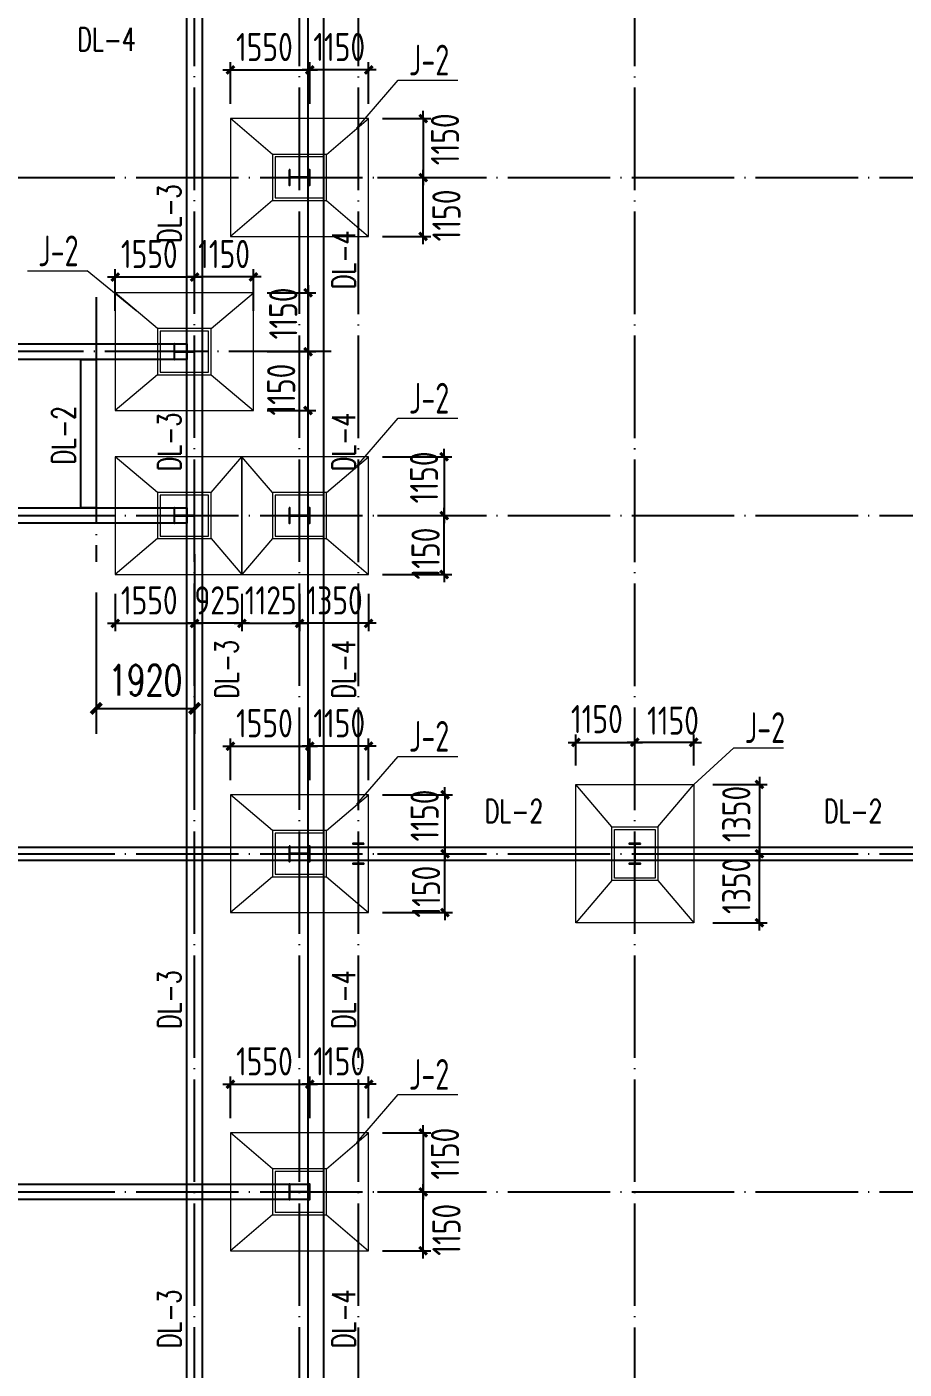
# Model space of a CAD drawing. Extents: x -89996 to 1006241, y -2176 to 440573.
# Drawn here: x 109267 to 126403, y 131234 to 157435 of the extents above; entities that cross this region are included whole.
import ezdxf

# ---------------------------------------------------------------- set-up
doc = ezdxf.new("R2010")
doc.units = 0
doc.header["$LTSCALE"] = 1000
doc.header["$MEASUREMENT"] = 0
doc.linetypes.add('DOTE', pattern=[2.42, 2, -0.2, 0.02, -0.2])
for name, color, linetype, lineweight in [('BASE_SING', 7, 'Continuous', 0), ('BASE_SING_DIM', 3, 'Continuous', 0), ('BASE_SING_NUM', 7, 'Continuous', 0)]:
    doc.layers.add(name, color=color, linetype=linetype, lineweight=lineweight)
for name, color, linetype in [('DOTE', 1, 'DOTE'), ('GZ', 50, 'Continuous'), ('WALL', 9, 'Continuous'), ('图层7', 7, 'Continuous'), ('承台', 2, 'Continuous')]:
    doc.layers.add(name, color=color, linetype=linetype)
doc.styles.add('_TCH_DIM_T3', font='SIMPLEX', dxfattribs={"width": 0.705882, "bigfont": 'GBCBIG'})
doc.styles.add('TSSD_Dimension', font='Tssdeng.shx', dxfattribs={"width": 0.8, "bigfont": 'hztxt.shx'})
doc.dimstyles.new('TCH-200-1', dxfattribs={"dimtxt": 595, "dimasz": 200, "dimexe": 500, "dimexo": 600, "dimgap": 252.5, "dimtad": 1, "dimdec": 0, "dimzin": 0, "dimdsep": 46, "dimtxsty": '_TCH_DIM_T3', "dimblk": 'ARCHTICK', "dimcen": 0.09, "dimclrd": 3, "dimclre": 3, "dimclrt": 7, "dimazin": 2, "dimtfac": 1, "dimtdec": 0, "dimtix": 1, "dimtmove": 2, "dimatfit": 3, "dimfxl": 0, "dimtolj": 1, "dimtzin": 0, "dimarcsym": 0})
doc.dimstyles.new('TSSD_150_150', dxfattribs={"dimtxt": 550, "dimasz": 150, "dimexe": 150, "dimexo": 375, "dimgap": 150, "dimtad": 1, "dimdec": 0, "dimzin": 0, "dimdsep": 46, "dimtxsty": 'TSSD_Dimension', "dimblk": 'ARCHTICK', "dimcen": 0, "dimdle": 150, "dimclrd": 256, "dimclre": 256, "dimclrt": 7, "dimadec": 0, "dimazin": 0, "dimtfac": 1, "dimtdec": 0, "dimtix": 1, "dimtmove": 2, "dimatfit": 3, "dimfxl": 0, "dimtolj": 1, "dimtzin": 0, "dimarcsym": 0})

# ---------------------------------------------------------------- blocks, each defined once
blk = doc.blocks.new('A$C3A647AB8')
at = {"layer": 'DOTE'}
for p, q in [((8640.2, -24.6), (8640.2, 41826.8)), ((10690.2, -24.6), (10690.2, 41826.8)), ((11840, -26.8), (11840, 41826.8)), ((17240, -26.8), (17240, 41826.8)), ((240, 34100), (91240, 34100)), ((11310.4, 30700), (240, 30700)), ((240, 27500), (91240, 27500)), ((240, 20900), (91240, 20900)), ((240, 14300), (91240, 14300))]:
    blk.add_line(p, q, dxfattribs=at)
at = {"layer": 'GZ'}
for points in [[(10490, 34250), (10490, 33950), (10500, 33950), (10500, 34093.2), (10505, 34097), (10875.3, 34097), (10880, 34093.2), (10880, 33950), (10890, 33950), (10890, 34250), (10880, 34250), (10880, 34107), (10875.5, 34103), (10505, 34103), (10500, 34107), (10500, 34250), (10490, 34250)], [(8240.2, 30850), (8240.2, 30550), (8250.2, 30550), (8250.2, 30693.2), (8255.2, 30697), (8625.5, 30697), (8630.2, 30693.2), (8630.2, 30550), (8640.2, 30550), (8640.2, 30850), (8630.2, 30850), (8630.2, 30707), (8625.7, 30703), (8255.2, 30703), (8250.2, 30707), (8250.2, 30850), (8240.2, 30850)], [(8240.2, 27650), (8240.2, 27350), (8250.2, 27350), (8250.2, 27493.2), (8255.2, 27497), (8625.5, 27497), (8630.2, 27493.2), (8630.2, 27350), (8640.2, 27350), (8640.2, 27650), (8630.2, 27650), (8630.2, 27507), (8625.7, 27503), (8255.2, 27503), (8250.2, 27507), (8250.2, 27650), (8240.2, 27650)], [(10490, 27650), (10490, 27350), (10500, 27350), (10500, 27493.2), (10505, 27497), (10875.3, 27497), (10880, 27493.2), (10880, 27350), (10890, 27350), (10890, 27650), (10880, 27650), (10880, 27507), (10875.5, 27503), (10505, 27503), (10500, 27507), (10500, 27650), (10490, 27650)], [(10490, 21050), (10490, 20750), (10500, 20750), (10500, 20893.2), (10505, 20897), (10875.3, 20897), (10880, 20893.2), (10880, 20750), (10890, 20750), (10890, 21050), (10880, 21050), (10880, 20907), (10875.5, 20903), (10505, 20903), (10500, 20907), (10500, 21050), (10490, 21050)], [(11950, 21100.3), (11730, 21100.3), (11730, 21090.3), (11833.1, 21090.3), (11837, 21085.3), (11837, 20714.9), (11833.1, 20710.3), (11730, 20710.3), (11730, 20700.3), (11950, 20700.3), (11950, 20710.3), (11847, 20710.3), (11843, 20714.7), (11843, 21085.3), (11847, 21090.3), (11950, 21090.3), (11950, 21100.3)], [(17350, 21100.3), (17130, 21100.3), (17130, 21090.3), (17233.1, 21090.3), (17237, 21085.3), (17237, 20714.9), (17233.1, 20710.3), (17130, 20710.3), (17130, 20700.3), (17350, 20700.3), (17350, 20710.3), (17247, 20710.3), (17243, 20714.7), (17243, 21085.3), (17247, 21090.3), (17350, 21090.3), (17350, 21100.3)], [(10490, 14450), (10490, 14150), (10500, 14150), (10500, 14293.2), (10505, 14297), (10875.3, 14297), (10880, 14293.2), (10880, 14150), (10890, 14150), (10890, 14450), (10880, 14450), (10880, 14307), (10875.5, 14303), (10505, 14303), (10500, 14307), (10500, 14450), (10490, 14450)]]:
    blk.add_lwpolyline(points, close=True, dxfattribs=at)
blk = doc.blocks.new('_ArchTick')
at = {"color": 0, "linetype": 'ByBlock', "const_width": 0.4}
blk.add_lwpolyline([(-0.5, -0.5), (0.5, 0.5)], dxfattribs=at)
blk = doc.blocks.new('*D1109')
at = {"layer": 'Defpoints', "color": 0, "transparency": 16777216}
for p in [(112543, 147745), (110623, 146991), (112543, 144132)]:
    blk.add_point(p, dxfattribs=at)
at = {"layer": 'WALL', "color": 3, "lineweight": -2, "transparency": 16777216}
for p, q in [((112543, 147145), (112543, 143632)), ((110623, 146391), (110623, 143632)), ((110623, 144132), (112543, 144132))]:
    blk.add_line(p, q, dxfattribs=at)
at = {"layer": 'WALL', "color": 3, "lineweight": -2, "transparency": 16777216, "xscale": 200, "yscale": 200, "zscale": 200, "rotation": 180}
blk.add_blockref('_ArchTick', (110623, 144132), dxfattribs=at)
at = {"layer": 'WALL', "color": 3, "lineweight": -2, "transparency": 16777216, "xscale": 200, "yscale": 200, "zscale": 200}
blk.add_blockref('_ArchTick', (112543, 144132), dxfattribs=at)
at = {"layer": 'WALL', "color": 7, "transparency": 16777216, "insert": (111583, 144682), "char_height": 595, "attachment_point": 5, "style": '_TCH_DIM_T3'}
blk.add_mtext('\\A1;1920', dxfattribs=at)
blk = doc.blocks.new('*D1905')
at = {"layer": 'BASE_SING_DIM', "lineweight": -2, "transparency": 16777216}
for p, q in [((119992, 143020), (119992, 143619)), ((121142, 143020), (121142, 143619)), ((119842, 143469), (121292, 143469))]:
    blk.add_line(p, q, dxfattribs=at)
at = {"layer": 'Defpoints', "color": 0, "transparency": 16777216}
for p in [(121142, 143469), (119992, 142645), (121142, 142645)]:
    blk.add_point(p, dxfattribs=at)
at = {"layer": 'BASE_SING_DIM', "lineweight": -2, "transparency": 16777216, "xscale": 150, "yscale": 150, "zscale": 150, "rotation": 180}
blk.add_blockref('_ArchTick', (119992, 143469), dxfattribs=at)
at = {"layer": 'BASE_SING_DIM', "lineweight": -2, "transparency": 16777216, "xscale": 150, "yscale": 150, "zscale": 150}
blk.add_blockref('_ArchTick', (121142, 143469), dxfattribs=at)
at = {"layer": 'BASE_SING_DIM', "color": 7, "transparency": 16777216, "insert": (120401, 143923), "char_height": 550, "attachment_point": 5, "style": 'TSSD_Dimension'}
blk.add_mtext('\\A1;1150', dxfattribs=at)
blk = doc.blocks.new('*D1906')
at = {"layer": 'BASE_SING_DIM', "lineweight": -2, "transparency": 16777216}
for p, q in [((121142, 143020), (121142, 143619)), ((122292, 143020), (122292, 143619)), ((121142, 143469), (120992, 143469)), ((122292, 143469), (121142, 143469)), ((122292, 143469), (122442, 143469))]:
    blk.add_line(p, q, dxfattribs=at)
at = {"layer": 'Defpoints', "color": 0, "transparency": 16777216}
for p in [(121142, 143469), (121142, 142645), (122292, 142645)]:
    blk.add_point(p, dxfattribs=at)
at = {"layer": 'BASE_SING_DIM', "lineweight": -2, "transparency": 16777216, "xscale": 150, "yscale": 150, "zscale": 150}
blk.add_blockref('_ArchTick', (121142, 143469), dxfattribs=at)
at = {"layer": 'BASE_SING_DIM', "lineweight": -2, "transparency": 16777216, "xscale": 150, "yscale": 150, "zscale": 150, "rotation": 180}
blk.add_blockref('_ArchTick', (122292, 143469), dxfattribs=at)
at = {"layer": 'BASE_SING_DIM', "color": 7, "transparency": 16777216, "insert": (121888, 143893), "char_height": 550, "attachment_point": 5, "style": 'TSSD_Dimension'}
blk.add_mtext('\\A1;1150', dxfattribs=at)
blk = doc.blocks.new('*D1907')
at = {"layer": 'BASE_SING_DIM', "lineweight": -2, "transparency": 16777216}
for p, q in [((122667, 142645), (123726, 142645)), ((123576, 142795), (123576, 141145)), ((122667, 141295), (123726, 141295))]:
    blk.add_line(p, q, dxfattribs=at)
at = {"layer": 'Defpoints', "color": 0, "transparency": 16777216}
for p in [(122292, 142645), (122292, 141295), (123576, 141295)]:
    blk.add_point(p, dxfattribs=at)
at = {"layer": 'BASE_SING_DIM', "lineweight": -2, "transparency": 16777216, "xscale": 150, "yscale": 150, "zscale": 150}
for p, rotation in [((123576, 142645), 90), ((123576, 141295), 270)]:
    blk.add_blockref('_ArchTick', p, dxfattribs=dict(at, rotation=rotation))
at = {"layer": 'BASE_SING_DIM', "color": 7, "transparency": 16777216, "insert": (123124, 142071), "char_height": 550, "attachment_point": 5, "rotation": 90, "style": 'TSSD_Dimension'}
blk.add_mtext('\\A1;1350', dxfattribs=at)
blk = doc.blocks.new('*D1908')
at = {"layer": 'BASE_SING_DIM', "lineweight": -2, "transparency": 16777216}
for p, q in [((122667, 141295), (123726, 141295)), ((123576, 139795), (123576, 141445)), ((122667, 139945), (123726, 139945))]:
    blk.add_line(p, q, dxfattribs=at)
at = {"layer": 'Defpoints', "color": 0, "transparency": 16777216}
for p in [(122292, 141295), (123576, 141295), (122292, 139945)]:
    blk.add_point(p, dxfattribs=at)
at = {"layer": 'BASE_SING_DIM', "lineweight": -2, "transparency": 16777216, "xscale": 150, "yscale": 150, "zscale": 150}
for p, rotation in [((123576, 141295), 90), ((123576, 139945), 270)]:
    blk.add_blockref('_ArchTick', p, dxfattribs=dict(at, rotation=rotation))
at = {"layer": 'BASE_SING_DIM', "color": 7, "transparency": 16777216, "insert": (123124, 140668), "char_height": 550, "attachment_point": 5, "rotation": 90, "style": 'TSSD_Dimension'}
blk.add_mtext('\\A1;1350', dxfattribs=at)
blk = doc.blocks.new('*D2058')
at = {"layer": 'BASE_SING_DIM', "lineweight": -2, "transparency": 16777216}
for p, q in [((117009, 153195), (117009, 154645)), ((116117, 154495), (117159, 154495)), ((116211, 153345), (117159, 153345))]:
    blk.add_line(p, q, dxfattribs=at)
at = {"layer": 'Defpoints', "color": 0, "transparency": 16777216}
for p in [(115742, 154495), (117009, 154495), (115836, 153345)]:
    blk.add_point(p, dxfattribs=at)
at = {"layer": 'BASE_SING_DIM', "lineweight": -2, "transparency": 16777216, "xscale": 150, "yscale": 150, "zscale": 150}
for p, rotation in [((117009, 154495), 90), ((117009, 153345), 270)]:
    blk.add_blockref('_ArchTick', p, dxfattribs=dict(at, rotation=rotation))
at = {"layer": 'BASE_SING_DIM', "color": 7, "transparency": 16777216, "insert": (117463, 153754), "char_height": 550, "attachment_point": 5, "rotation": 90, "style": 'TSSD_Dimension'}
blk.add_mtext('\\A1;1150', dxfattribs=at)
blk = doc.blocks.new('*D2059')
at = {"layer": 'BASE_SING_DIM', "lineweight": -2, "transparency": 16777216}
for p, q in [((116211, 155645), (117159, 155645)), ((117009, 155645), (117009, 155795)), ((117009, 155645), (117009, 154495)), ((116117, 154495), (117159, 154495)), ((117009, 154495), (117009, 154345))]:
    blk.add_line(p, q, dxfattribs=at)
at = {"layer": 'Defpoints', "color": 0, "transparency": 16777216}
for p in [(115836, 155645), (115742, 154495), (117009, 154495)]:
    blk.add_point(p, dxfattribs=at)
at = {"layer": 'BASE_SING_DIM', "lineweight": -2, "transparency": 16777216, "xscale": 150, "yscale": 150, "zscale": 150}
for p, rotation in [((117009, 155645), 270), ((117009, 154495), 90)]:
    blk.add_blockref('_ArchTick', p, dxfattribs=dict(at, rotation=rotation))
at = {"layer": 'BASE_SING_DIM', "color": 7, "transparency": 16777216, "insert": (117434, 155240), "char_height": 550, "attachment_point": 5, "rotation": 90, "style": 'TSSD_Dimension'}
blk.add_mtext('\\A1;1150', dxfattribs=at)
blk = doc.blocks.new('*D2060')
at = {"layer": 'BASE_SING_DIM', "lineweight": -2, "transparency": 16777216}
for p, q in [((114793, 155933), (114793, 156745)), ((115943, 155933), (115943, 156745)), ((116093, 156595), (114643, 156595))]:
    blk.add_line(p, q, dxfattribs=at)
at = {"layer": 'Defpoints', "color": 0, "transparency": 16777216}
for p in [(114793, 156595), (114793, 155558), (115943, 155558)]:
    blk.add_point(p, dxfattribs=at)
at = {"layer": 'BASE_SING_DIM', "lineweight": -2, "transparency": 16777216, "xscale": 150, "yscale": 150, "zscale": 150, "rotation": 180}
blk.add_blockref('_ArchTick', (114793, 156595), dxfattribs=at)
at = {"layer": 'BASE_SING_DIM', "lineweight": -2, "transparency": 16777216, "xscale": 150, "yscale": 150, "zscale": 150}
blk.add_blockref('_ArchTick', (115943, 156595), dxfattribs=at)
at = {"layer": 'BASE_SING_DIM', "color": 7, "transparency": 16777216, "insert": (115368, 157042), "char_height": 550, "attachment_point": 5, "style": 'TSSD_Dimension'}
blk.add_mtext('\\A1;1150', dxfattribs=at)
blk = doc.blocks.new('*D2061')
at = {"layer": 'BASE_SING_DIM', "lineweight": -2, "transparency": 16777216}
for p, q in [((113243, 155933), (113243, 156745)), ((114793, 155933), (114793, 156745)), ((113093, 156595), (114943, 156595))]:
    blk.add_line(p, q, dxfattribs=at)
at = {"layer": 'Defpoints', "color": 0, "transparency": 16777216}
for p in [(114793, 156595), (113243, 155558), (114793, 155558)]:
    blk.add_point(p, dxfattribs=at)
at = {"layer": 'BASE_SING_DIM', "lineweight": -2, "transparency": 16777216, "xscale": 150, "yscale": 150, "zscale": 150, "rotation": 180}
blk.add_blockref('_ArchTick', (113243, 156595), dxfattribs=at)
at = {"layer": 'BASE_SING_DIM', "lineweight": -2, "transparency": 16777216, "xscale": 150, "yscale": 150, "zscale": 150}
blk.add_blockref('_ArchTick', (114793, 156595), dxfattribs=at)
at = {"layer": 'BASE_SING_DIM', "color": 7, "transparency": 16777216, "insert": (113907, 157042), "char_height": 550, "attachment_point": 5, "style": 'TSSD_Dimension'}
blk.add_mtext('\\A1;1550', dxfattribs=at)
blk = doc.blocks.new('*D2066')
at = {"layer": 'BASE_SING_DIM', "lineweight": -2, "transparency": 16777216}
for p, q in [((114760, 149795), (114760, 151245)), ((113961, 151095), (114910, 151095)), ((113961, 149945), (114910, 149945))]:
    blk.add_line(p, q, dxfattribs=at)
at = {"layer": 'Defpoints', "color": 0, "transparency": 16777216}
for p in [(113586, 151095), (114760, 151095), (113586, 149945)]:
    blk.add_point(p, dxfattribs=at)
at = {"layer": 'BASE_SING_DIM', "lineweight": -2, "transparency": 16777216, "xscale": 150, "yscale": 150, "zscale": 150}
for p, rotation in [((114760, 151095), 90), ((114760, 149945), 270)]:
    blk.add_blockref('_ArchTick', p, dxfattribs=dict(at, rotation=rotation))
at = {"layer": 'BASE_SING_DIM', "color": 7, "transparency": 16777216, "insert": (114235, 150354), "char_height": 550, "attachment_point": 5, "rotation": 90, "style": 'TSSD_Dimension'}
blk.add_mtext('\\A1;1150', dxfattribs=at)
blk = doc.blocks.new('*D2067')
at = {"layer": 'BASE_SING_DIM', "lineweight": -2, "transparency": 16777216}
for p, q in [((113961, 152245), (114910, 152245)), ((114760, 152395), (114760, 150945)), ((113961, 151095), (114910, 151095))]:
    blk.add_line(p, q, dxfattribs=at)
at = {"layer": 'Defpoints', "color": 0, "transparency": 16777216}
for p in [(113586, 152245), (113586, 151095), (114760, 151095)]:
    blk.add_point(p, dxfattribs=at)
at = {"layer": 'BASE_SING_DIM', "lineweight": -2, "transparency": 16777216, "xscale": 150, "yscale": 150, "zscale": 150}
for p, rotation in [((114760, 152245), 90), ((114760, 151095), 270)]:
    blk.add_blockref('_ArchTick', p, dxfattribs=dict(at, rotation=rotation))
at = {"layer": 'BASE_SING_DIM', "color": 7, "transparency": 16777216, "insert": (114275, 151840), "char_height": 550, "attachment_point": 5, "rotation": 90, "style": 'TSSD_Dimension'}
blk.add_mtext('\\A1;1150', dxfattribs=at)
blk = doc.blocks.new('*D2068')
at = {"layer": 'BASE_SING_DIM', "lineweight": -2, "transparency": 16777216}
for p, q in [((113843, 152553), (112393, 152553)), ((112543, 151920), (112543, 152703)), ((113693, 151892), (113693, 152703))]:
    blk.add_line(p, q, dxfattribs=at)
at = {"layer": 'Defpoints', "color": 0, "transparency": 16777216}
for p in [(112543, 152553), (112543, 151545), (113693, 151517)]:
    blk.add_point(p, dxfattribs=at)
at = {"layer": 'BASE_SING_DIM', "lineweight": -2, "transparency": 16777216, "xscale": 150, "yscale": 150, "zscale": 150, "rotation": 180}
blk.add_blockref('_ArchTick', (112543, 152553), dxfattribs=at)
at = {"layer": 'BASE_SING_DIM', "lineweight": -2, "transparency": 16777216, "xscale": 150, "yscale": 150, "zscale": 150}
blk.add_blockref('_ArchTick', (113693, 152553), dxfattribs=at)
at = {"layer": 'BASE_SING_DIM', "color": 7, "transparency": 16777216, "insert": (113119, 153001), "char_height": 550, "attachment_point": 5, "style": 'TSSD_Dimension'}
blk.add_mtext('\\A1;1150', dxfattribs=at)
blk = doc.blocks.new('*D2069')
at = {"layer": 'BASE_SING_DIM', "lineweight": -2, "transparency": 16777216}
for p, q in [((110843, 152553), (112693, 152553)), ((110993, 151892), (110993, 152703)), ((112543, 151920), (112543, 152703))]:
    blk.add_line(p, q, dxfattribs=at)
at = {"layer": 'Defpoints', "color": 0, "transparency": 16777216}
for p in [(112543, 152553), (110993, 151517), (112543, 151545)]:
    blk.add_point(p, dxfattribs=at)
at = {"layer": 'BASE_SING_DIM', "lineweight": -2, "transparency": 16777216, "xscale": 150, "yscale": 150, "zscale": 150, "rotation": 180}
blk.add_blockref('_ArchTick', (110993, 152553), dxfattribs=at)
at = {"layer": 'BASE_SING_DIM', "lineweight": -2, "transparency": 16777216, "xscale": 150, "yscale": 150, "zscale": 150}
blk.add_blockref('_ArchTick', (112543, 152553), dxfattribs=at)
at = {"layer": 'BASE_SING_DIM', "color": 7, "transparency": 16777216, "insert": (111658, 153001), "char_height": 550, "attachment_point": 5, "style": 'TSSD_Dimension'}
blk.add_mtext('\\A1;1550', dxfattribs=at)
blk = doc.blocks.new('*D2306')
at = {"layer": 'BASE_SING_DIM', "lineweight": -2, "transparency": 16777216}
for p, q in [((116117, 141295), (117584, 141295)), ((117434, 141295), (117434, 141445)), ((117434, 140145), (117434, 141295)), ((116211, 140145), (117584, 140145)), ((117434, 140145), (117434, 139995))]:
    blk.add_line(p, q, dxfattribs=at)
at = {"layer": 'Defpoints', "color": 0, "transparency": 16777216}
for p in [(115742, 141295), (117434, 141295), (115836, 140145)]:
    blk.add_point(p, dxfattribs=at)
at = {"layer": 'BASE_SING_DIM', "lineweight": -2, "transparency": 16777216, "xscale": 150, "yscale": 150, "zscale": 150}
for p, rotation in [((117434, 141295), 270), ((117434, 140145), 90)]:
    blk.add_blockref('_ArchTick', p, dxfattribs=dict(at, rotation=rotation))
at = {"layer": 'BASE_SING_DIM', "color": 7, "transparency": 16777216, "insert": (117065, 140554), "char_height": 550, "attachment_point": 5, "rotation": 90, "style": 'TSSD_Dimension'}
blk.add_mtext('\\A1;1150', dxfattribs=at)
blk = doc.blocks.new('*D2307')
at = {"layer": 'BASE_SING_DIM', "lineweight": -2, "transparency": 16777216}
for p, q in [((117434, 142445), (117434, 142595)), ((116211, 142445), (117584, 142445)), ((117434, 142445), (117434, 141295)), ((116117, 141295), (117584, 141295)), ((117434, 141295), (117434, 141145))]:
    blk.add_line(p, q, dxfattribs=at)
at = {"layer": 'Defpoints', "color": 0, "transparency": 16777216}
for p in [(115836, 142445), (115742, 141295), (117434, 141295)]:
    blk.add_point(p, dxfattribs=at)
at = {"layer": 'BASE_SING_DIM', "lineweight": -2, "transparency": 16777216, "xscale": 150, "yscale": 150, "zscale": 150}
for p, rotation in [((117434, 142445), 270), ((117434, 141295), 90)]:
    blk.add_blockref('_ArchTick', p, dxfattribs=dict(at, rotation=rotation))
at = {"layer": 'BASE_SING_DIM', "color": 7, "transparency": 16777216, "insert": (117036, 142040), "char_height": 550, "attachment_point": 5, "rotation": 90, "style": 'TSSD_Dimension'}
blk.add_mtext('\\A1;1150', dxfattribs=at)
blk = doc.blocks.new('*D2308')
at = {"layer": 'BASE_SING_DIM', "lineweight": -2, "transparency": 16777216}
for p, q in [((116093, 143395), (114643, 143395)), ((114793, 142733), (114793, 143545)), ((115943, 142733), (115943, 143545))]:
    blk.add_line(p, q, dxfattribs=at)
at = {"layer": 'Defpoints', "color": 0, "transparency": 16777216}
for p in [(114793, 143395), (114793, 142358), (115943, 142358)]:
    blk.add_point(p, dxfattribs=at)
at = {"layer": 'BASE_SING_DIM', "lineweight": -2, "transparency": 16777216, "xscale": 150, "yscale": 150, "zscale": 150, "rotation": 180}
blk.add_blockref('_ArchTick', (114793, 143395), dxfattribs=at)
at = {"layer": 'BASE_SING_DIM', "lineweight": -2, "transparency": 16777216, "xscale": 150, "yscale": 150, "zscale": 150}
blk.add_blockref('_ArchTick', (115943, 143395), dxfattribs=at)
at = {"layer": 'BASE_SING_DIM', "color": 7, "transparency": 16777216, "insert": (115368, 143842), "char_height": 550, "attachment_point": 5, "style": 'TSSD_Dimension'}
blk.add_mtext('\\A1;1150', dxfattribs=at)
blk = doc.blocks.new('*D2309')
at = {"layer": 'BASE_SING_DIM', "lineweight": -2, "transparency": 16777216}
for p, q in [((113093, 143395), (114943, 143395)), ((113243, 142733), (113243, 143545)), ((114793, 142733), (114793, 143545))]:
    blk.add_line(p, q, dxfattribs=at)
at = {"layer": 'Defpoints', "color": 0, "transparency": 16777216}
for p in [(114793, 143395), (113243, 142358), (114793, 142358)]:
    blk.add_point(p, dxfattribs=at)
at = {"layer": 'BASE_SING_DIM', "lineweight": -2, "transparency": 16777216, "xscale": 150, "yscale": 150, "zscale": 150, "rotation": 180}
blk.add_blockref('_ArchTick', (113243, 143395), dxfattribs=at)
at = {"layer": 'BASE_SING_DIM', "lineweight": -2, "transparency": 16777216, "xscale": 150, "yscale": 150, "zscale": 150}
blk.add_blockref('_ArchTick', (114793, 143395), dxfattribs=at)
at = {"layer": 'BASE_SING_DIM', "color": 7, "transparency": 16777216, "insert": (113907, 143842), "char_height": 550, "attachment_point": 5, "style": 'TSSD_Dimension'}
blk.add_mtext('\\A1;1550', dxfattribs=at)
blk = doc.blocks.new('*D2314')
at = {"layer": 'BASE_SING_DIM', "lineweight": -2, "transparency": 16777216}
for p, q in [((116117, 134695), (117159, 134695)), ((117009, 133395), (117009, 134845)), ((116211, 133545), (117159, 133545))]:
    blk.add_line(p, q, dxfattribs=at)
at = {"layer": 'Defpoints', "color": 0, "transparency": 16777216}
for p in [(115742, 134695), (117009, 134695), (115836, 133545)]:
    blk.add_point(p, dxfattribs=at)
at = {"layer": 'BASE_SING_DIM', "lineweight": -2, "transparency": 16777216, "xscale": 150, "yscale": 150, "zscale": 150}
for p, rotation in [((117009, 134695), 90), ((117009, 133545), 270)]:
    blk.add_blockref('_ArchTick', p, dxfattribs=dict(at, rotation=rotation))
at = {"layer": 'BASE_SING_DIM', "color": 7, "transparency": 16777216, "insert": (117463, 133954), "char_height": 550, "attachment_point": 5, "rotation": 90, "style": 'TSSD_Dimension'}
blk.add_mtext('\\A1;1150', dxfattribs=at)
blk = doc.blocks.new('*D2315')
at = {"layer": 'BASE_SING_DIM', "lineweight": -2, "transparency": 16777216}
for p, q in [((117009, 135845), (117009, 135995)), ((116211, 135845), (117159, 135845)), ((117009, 135845), (117009, 134695)), ((116117, 134695), (117159, 134695)), ((117009, 134695), (117009, 134545))]:
    blk.add_line(p, q, dxfattribs=at)
at = {"layer": 'Defpoints', "color": 0, "transparency": 16777216}
for p in [(115836, 135845), (115742, 134695), (117009, 134695)]:
    blk.add_point(p, dxfattribs=at)
at = {"layer": 'BASE_SING_DIM', "lineweight": -2, "transparency": 16777216, "xscale": 150, "yscale": 150, "zscale": 150}
for p, rotation in [((117009, 135845), 270), ((117009, 134695), 90)]:
    blk.add_blockref('_ArchTick', p, dxfattribs=dict(at, rotation=rotation))
at = {"layer": 'BASE_SING_DIM', "color": 7, "transparency": 16777216, "insert": (117434, 135440), "char_height": 550, "attachment_point": 5, "rotation": 90, "style": 'TSSD_Dimension'}
blk.add_mtext('\\A1;1150', dxfattribs=at)
blk = doc.blocks.new('*D2316')
at = {"layer": 'BASE_SING_DIM', "lineweight": -2, "transparency": 16777216}
for p, q in [((116093, 136795), (114643, 136795)), ((114793, 136133), (114793, 136945)), ((115943, 136133), (115943, 136945))]:
    blk.add_line(p, q, dxfattribs=at)
at = {"layer": 'Defpoints', "color": 0, "transparency": 16777216}
for p in [(114793, 136795), (114793, 135758), (115943, 135758)]:
    blk.add_point(p, dxfattribs=at)
at = {"layer": 'BASE_SING_DIM', "lineweight": -2, "transparency": 16777216, "xscale": 150, "yscale": 150, "zscale": 150, "rotation": 180}
blk.add_blockref('_ArchTick', (114793, 136795), dxfattribs=at)
at = {"layer": 'BASE_SING_DIM', "lineweight": -2, "transparency": 16777216, "xscale": 150, "yscale": 150, "zscale": 150}
blk.add_blockref('_ArchTick', (115943, 136795), dxfattribs=at)
at = {"layer": 'BASE_SING_DIM', "color": 7, "transparency": 16777216, "insert": (115368, 137242), "char_height": 550, "attachment_point": 5, "style": 'TSSD_Dimension'}
blk.add_mtext('\\A1;1150', dxfattribs=at)
blk = doc.blocks.new('*D2317')
at = {"layer": 'BASE_SING_DIM', "lineweight": -2, "transparency": 16777216}
for p, q in [((113093, 136795), (114943, 136795)), ((113243, 136133), (113243, 136945)), ((114793, 136133), (114793, 136945))]:
    blk.add_line(p, q, dxfattribs=at)
at = {"layer": 'Defpoints', "color": 0, "transparency": 16777216}
for p in [(114793, 136795), (113243, 135758), (114793, 135758)]:
    blk.add_point(p, dxfattribs=at)
at = {"layer": 'BASE_SING_DIM', "lineweight": -2, "transparency": 16777216, "xscale": 150, "yscale": 150, "zscale": 150, "rotation": 180}
blk.add_blockref('_ArchTick', (113243, 136795), dxfattribs=at)
at = {"layer": 'BASE_SING_DIM', "lineweight": -2, "transparency": 16777216, "xscale": 150, "yscale": 150, "zscale": 150}
blk.add_blockref('_ArchTick', (114793, 136795), dxfattribs=at)
at = {"layer": 'BASE_SING_DIM', "color": 7, "transparency": 16777216, "insert": (113907, 137242), "char_height": 550, "attachment_point": 5, "style": 'TSSD_Dimension'}
blk.add_mtext('\\A1;1550', dxfattribs=at)
blk = doc.blocks.new('*D2326')
at = {"layer": 'BASE_SING_DIM', "lineweight": -2, "transparency": 16777216}
for p, q in [((117418, 147895), (117418, 148045)), ((116117, 147895), (117568, 147895)), ((117418, 146745), (117418, 147895)), ((116211, 146745), (117568, 146745)), ((117418, 146745), (117418, 146595))]:
    blk.add_line(p, q, dxfattribs=at)
at = {"layer": 'Defpoints', "color": 0, "transparency": 16777216}
for p in [(115742, 147895), (117418, 147895), (115836, 146745)]:
    blk.add_point(p, dxfattribs=at)
at = {"layer": 'BASE_SING_DIM', "lineweight": -2, "transparency": 16777216, "xscale": 150, "yscale": 150, "zscale": 150}
for p, rotation in [((117418, 147895), 270), ((117418, 146745), 90)]:
    blk.add_blockref('_ArchTick', p, dxfattribs=dict(at, rotation=rotation))
at = {"layer": 'BASE_SING_DIM', "color": 7, "transparency": 16777216, "insert": (117055, 147154), "char_height": 550, "attachment_point": 5, "rotation": 90, "style": 'TSSD_Dimension'}
blk.add_mtext('\\A1;1150', dxfattribs=at)
blk = doc.blocks.new('*D2327')
at = {"layer": 'BASE_SING_DIM', "lineweight": -2, "transparency": 16777216}
for p, q in [((117418, 149045), (117418, 149195)), ((116211, 149045), (117568, 149045)), ((117418, 149045), (117418, 147895)), ((116117, 147895), (117568, 147895)), ((117418, 147895), (117418, 147745))]:
    blk.add_line(p, q, dxfattribs=at)
at = {"layer": 'Defpoints', "color": 0, "transparency": 16777216}
for p in [(115836, 149045), (115742, 147895), (117418, 147895)]:
    blk.add_point(p, dxfattribs=at)
at = {"layer": 'BASE_SING_DIM', "lineweight": -2, "transparency": 16777216, "xscale": 150, "yscale": 150, "zscale": 150}
for p, rotation in [((117418, 149045), 270), ((117418, 147895), 90)]:
    blk.add_blockref('_ArchTick', p, dxfattribs=dict(at, rotation=rotation))
at = {"layer": 'BASE_SING_DIM', "color": 7, "transparency": 16777216, "insert": (117025, 148640), "char_height": 550, "attachment_point": 5, "rotation": 90, "style": 'TSSD_Dimension'}
blk.add_mtext('\\A1;1150', dxfattribs=at)
blk = doc.blocks.new('*D2328')
at = {"layer": 'BASE_SING_DIM', "lineweight": -2, "transparency": 16777216}
for p, q in [((112543, 146370), (112543, 145642)), ((113468, 146370), (113468, 145642)), ((113618, 145792), (112393, 145792))]:
    blk.add_line(p, q, dxfattribs=at)
at = {"layer": 'Defpoints', "color": 0, "transparency": 16777216}
for p in [(112543, 146745), (113468, 146745), (112543, 145792)]:
    blk.add_point(p, dxfattribs=at)
at = {"layer": 'BASE_SING_DIM', "lineweight": -2, "transparency": 16777216, "xscale": 150, "yscale": 150, "zscale": 150, "rotation": 180}
blk.add_blockref('_ArchTick', (112543, 145792), dxfattribs=at)
at = {"layer": 'BASE_SING_DIM', "lineweight": -2, "transparency": 16777216, "xscale": 150, "yscale": 150, "zscale": 150}
blk.add_blockref('_ArchTick', (113468, 145792), dxfattribs=at)
at = {"layer": 'BASE_SING_DIM', "color": 7, "transparency": 16777216, "insert": (112991, 146240), "char_height": 550, "attachment_point": 5, "style": 'TSSD_Dimension'}
blk.add_mtext('\\A1;925', dxfattribs=at)
blk = doc.blocks.new('*D2329')
at = {"layer": 'BASE_SING_DIM', "lineweight": -2, "transparency": 16777216}
for p, q in [((110993, 146370), (110993, 145642)), ((112543, 146370), (112543, 145642)), ((110843, 145792), (112693, 145792))]:
    blk.add_line(p, q, dxfattribs=at)
at = {"layer": 'Defpoints', "color": 0, "transparency": 16777216}
for p in [(110993, 146745), (112543, 146745), (112543, 145792)]:
    blk.add_point(p, dxfattribs=at)
at = {"layer": 'BASE_SING_DIM', "lineweight": -2, "transparency": 16777216, "xscale": 150, "yscale": 150, "zscale": 150, "rotation": 180}
blk.add_blockref('_ArchTick', (110993, 145792), dxfattribs=at)
at = {"layer": 'BASE_SING_DIM', "lineweight": -2, "transparency": 16777216, "xscale": 150, "yscale": 150, "zscale": 150}
blk.add_blockref('_ArchTick', (112543, 145792), dxfattribs=at)
at = {"layer": 'BASE_SING_DIM', "color": 7, "transparency": 16777216, "insert": (111658, 146240), "char_height": 550, "attachment_point": 5, "style": 'TSSD_Dimension'}
blk.add_mtext('\\A1;1550', dxfattribs=at)
blk = doc.blocks.new('*D2330')
at = {"layer": 'BASE_SING_DIM', "lineweight": -2, "transparency": 16777216}
for p, q in [((113468, 146370), (113468, 145642)), ((114593, 146370), (114593, 145642)), ((113318, 145792), (114743, 145792))]:
    blk.add_line(p, q, dxfattribs=at)
at = {"layer": 'Defpoints', "color": 0, "transparency": 16777216}
for p in [(113468, 146745), (114593, 146745), (114593, 145792)]:
    blk.add_point(p, dxfattribs=at)
at = {"layer": 'BASE_SING_DIM', "lineweight": -2, "transparency": 16777216, "xscale": 150, "yscale": 150, "zscale": 150, "rotation": 180}
blk.add_blockref('_ArchTick', (113468, 145792), dxfattribs=at)
at = {"layer": 'BASE_SING_DIM', "lineweight": -2, "transparency": 16777216, "xscale": 150, "yscale": 150, "zscale": 150}
blk.add_blockref('_ArchTick', (114593, 145792), dxfattribs=at)
at = {"layer": 'BASE_SING_DIM', "color": 7, "transparency": 16777216, "insert": (114030, 146240), "char_height": 550, "attachment_point": 5, "style": 'TSSD_Dimension'}
blk.add_mtext('\\A1;1125', dxfattribs=at)
blk = doc.blocks.new('*D2331')
at = {"layer": 'BASE_SING_DIM', "lineweight": -2, "transparency": 16777216}
for p, q in [((114593, 146370), (114593, 145642)), ((115943, 146370), (115943, 145642)), ((116093, 145792), (114443, 145792))]:
    blk.add_line(p, q, dxfattribs=at)
at = {"layer": 'Defpoints', "color": 0, "transparency": 16777216}
for p in [(114593, 146745), (115943, 146745), (114593, 145792)]:
    blk.add_point(p, dxfattribs=at)
at = {"layer": 'BASE_SING_DIM', "lineweight": -2, "transparency": 16777216, "xscale": 150, "yscale": 150, "zscale": 150, "rotation": 180}
blk.add_blockref('_ArchTick', (114593, 145792), dxfattribs=at)
at = {"layer": 'BASE_SING_DIM', "lineweight": -2, "transparency": 16777216, "xscale": 150, "yscale": 150, "zscale": 150}
blk.add_blockref('_ArchTick', (115943, 145792), dxfattribs=at)
at = {"layer": 'BASE_SING_DIM', "color": 7, "transparency": 16777216, "insert": (115278, 146240), "char_height": 550, "attachment_point": 5, "style": 'TSSD_Dimension'}
blk.add_mtext('\\A1;1350', dxfattribs=at)

msp = doc.modelspace()

# ---------------------------------------------------------------- linework, layer by layer
at = {"color": 1, "linetype": 'DOTE'}
msp.add_line((110622.66, 152155.53), (110622.66, 146990.76), dxfattribs=at)
for points in [[(114762.37, 161214.67), (115062.37, 161214.67), (115062.37, 121664.92), (114762.37, 121664.92)], [(112392.55, 157644.92), (112692.55, 157644.92), (112692.55, 121664.92), (112392.55, 121664.92)], [(105412.37, 151244.92), (112392.55, 151244.92), (112392.55, 150944.92), (105412.37, 150944.92)], [(110622.66, 150944.92), (110622.66, 148044.92), (110322.66, 148044.92), (110322.66, 150944.92)], [(105412.37, 148044.92), (112392.55, 148044.92), (112392.55, 147744.92), (105412.37, 147744.92)], [(105412.37, 134844.92), (114762.37, 134844.92), (114762.37, 134544.92), (105412.37, 134544.92)]]:
    msp.add_lwpolyline(points, close=True)
at = {"layer": 'BASE_SING'}
for p, q in [((114067.67, 154944.92), (113242.55, 155644.92)), ((115117.42, 154944.92), (115942.55, 155644.92)), ((114067.67, 154044.92), (113242.55, 153344.92)), ((115117.42, 154044.92), (115942.55, 153344.92)), ((111817.93, 151544.92), (110992.8, 152244.92)), ((112867.67, 151544.92), (113692.8, 152244.92)), ((111817.93, 150644.92), (110992.8, 149944.92)), ((112867.67, 150644.92), (113692.8, 149944.92)), ((111817.93, 148344.92), (110992.8, 149044.92)), ((112867.67, 148344.92), (113467.67, 149044.92)), ((114067.67, 148344.92), (113467.67, 149044.92)), ((115117.42, 148344.92), (115942.55, 149044.92)), ((111817.93, 147444.92), (110992.8, 146744.92)), ((112867.67, 147444.92), (113467.67, 146744.92)), ((114067.67, 147444.92), (113467.67, 146744.92)), ((115117.42, 147444.92), (115942.55, 146744.92)), ((120692.37, 141819.8), (119992.37, 142644.92)), ((121592.37, 141819.8), (122292.37, 142644.92)), ((114067.67, 141744.92), (113242.55, 142444.92)), ((115117.42, 141744.92), (115942.55, 142444.92)), ((114067.67, 140844.92), (113242.55, 140144.92)), ((115117.42, 140844.92), (115942.55, 140144.92)), ((120692.37, 140770.05), (119992.37, 139944.92)), ((121592.37, 140770.05), (122292.37, 139944.92)), ((114067.67, 135144.92), (113242.55, 135844.92)), ((115117.42, 135144.92), (115942.55, 135844.92)), ((114067.67, 134244.92), (113242.55, 133544.92)), ((115117.42, 134244.92), (115942.55, 133544.92))]:
    msp.add_line(p, q, dxfattribs=at)
for points in [[(115942.55, 155644.92), (113242.55, 155644.92), (113242.55, 153344.92), (115942.55, 153344.92)], [(114067.67, 154944.92), (114067.67, 154044.92), (115117.42, 154044.92), (115117.42, 154944.92)], [(114117.67, 154894.92), (114117.67, 154094.92), (115067.42, 154094.92), (115067.42, 154894.92)], [(113692.8, 152244.92), (110992.8, 152244.92), (110992.8, 149944.92), (113692.8, 149944.92)], [(111817.93, 151544.92), (111817.93, 150644.92), (112867.67, 150644.92), (112867.67, 151544.92)], [(111867.93, 151494.92), (111867.93, 150694.92), (112817.67, 150694.92), (112817.67, 151494.92)], [(113467.67, 149044.92), (110992.8, 149044.92), (110992.8, 146744.92), (113467.67, 146744.92)], [(115942.55, 149044.92), (113467.67, 149044.92), (113467.67, 146744.92), (115942.55, 146744.92)], [(111817.93, 148344.92), (111817.93, 147444.92), (112867.67, 147444.92), (112867.67, 148344.92)], [(114067.67, 148344.92), (114067.67, 147444.92), (115117.42, 147444.92), (115117.42, 148344.92)], [(111867.93, 148294.92), (111867.93, 147494.92), (112817.67, 147494.92), (112817.67, 148294.92)], [(114117.67, 148294.92), (114117.67, 147494.92), (115067.42, 147494.92), (115067.42, 148294.92)], [(119992.37, 139944.92), (119992.37, 142644.92), (122292.37, 142644.92), (122292.37, 139944.92)], [(115942.55, 142444.92), (113242.55, 142444.92), (113242.55, 140144.92), (115942.55, 140144.92)], [(121592.37, 140770.05), (120692.37, 140770.05), (120692.37, 141819.8), (121592.37, 141819.8)], [(121542.37, 140820.05), (120742.37, 140820.05), (120742.37, 141769.8), (121542.37, 141769.8)], [(114067.67, 141744.92), (114067.67, 140844.92), (115117.42, 140844.92), (115117.42, 141744.92)], [(114117.67, 141694.92), (114117.67, 140894.92), (115067.42, 140894.92), (115067.42, 141694.92)], [(115942.55, 135844.92), (113242.55, 135844.92), (113242.55, 133544.92), (115942.55, 133544.92)], [(114067.67, 135144.92), (114067.67, 134244.92), (115117.42, 134244.92), (115117.42, 135144.92)], [(114117.67, 135094.92), (114117.67, 134294.92), (115067.42, 134294.92), (115067.42, 135094.92)]]:
    msp.add_lwpolyline(points, close=True, dxfattribs=at)
at = {"layer": 'BASE_SING_NUM'}
for p, q in [((115713.75, 155459.96), (116517.79, 156393.77)), ((116517.79, 156393.77), (117683.53, 156393.77)), ((109277.01, 152669.54), (110442.75, 152669.54)), ((111405.37, 151894.92), (110442.75, 152669.54)), ((115713.75, 148859.96), (116517.79, 149793.77)), ((116517.79, 149793.77), (117683.53, 149793.77)), ((122292.37, 142644.92), (123077.77, 143362.9)), ((123077.77, 143362.9), (124048.31, 143362.9)), ((115713.75, 142259.96), (116517.79, 143193.77)), ((116517.79, 143193.77), (117683.53, 143193.77)), ((115713.75, 135659.96), (116517.79, 136593.77)), ((116517.79, 136593.77), (117683.53, 136593.77))]:
    msp.add_line(p, q, dxfattribs=at)
at = {"layer": 'WALL'}
for p, q in [((105412.37, 141419.92), (193872.37, 141419.92)), ((105412.37, 141169.92), (193872.37, 141169.92))]:
    msp.add_line(p, q, dxfattribs=at)

# ---------------------------------------------------------------- block references
msp.add_blockref('A$C3A647AB8', (103902.38, 120394.92), dxfattribs=at)

# ---------------------------------------------------------------- texts
at = {"layer": '图层7', "style": 'TSSD_Dimension', "width": 0.7}
for p in [(116729.49, 156487), (109488.71, 152762.77), (116729.49, 149887), (116729.49, 143287), (123289.47, 143456.13), (116729.49, 136687)]:
    msp.add_text('J-2', height=600, dxfattribs=at).set_placement(p)
at = {"layer": '承台', "color": 6, "style": '_TCH_DIM_T3', "width": 0.705882}
msp.add_text('DL-4', height=450, dxfattribs=at).set_placement((110251.29, 156965.46))
for s, p in [('DL-3', (112277.35, 153214.02)), ('DL-4', (115680.71, 152314.69)), ('DL-2', (110207.46, 148892.81)), ('DL-4', (115680.71, 148759.72)), ('DL-3', (112277.35, 148759.72)), ('DL-3', (113392.7, 144322.3)), ('DL-4', (115680.71, 144322.3)), ('DL-3', (112277.35, 137874.05)), ('DL-4', (115680.71, 137874.05)), ('DL-3', (112277.35, 131643.46)), ('DL-4', (115680.71, 131643.46))]:
    msp.add_text(s, height=450, rotation=90, dxfattribs=at).set_placement(p)
at = {"layer": '承台', "color": 7, "style": '_TCH_DIM_T3', "width": 0.705882}
for p in [(118212.39, 141901.41), (124836.08, 141901.41)]:
    msp.add_text('DL-2', height=450, dxfattribs=at).set_placement(p)

# ---------------------------------------------------------------- dimensions: what is measured, and where the dimension line sits
at = {"layer": 'BASE_SING_DIM'}
for base, p1, p2, picture, middle in [((114792.8, 156594.71), (113242.55, 155558.33), (114792.8, 155558.33), '*D2061', (113907.31, 157042.38)), ((112542.55, 152553.08), (110992.8, 151516.69), (112542.55, 151544.92), '*D2069', (111657.57, 153000.74)), ((112542.55, 145792.15), (110992.8, 146744.92), (112542.55, 146744.92), '*D2329', (111657.57, 146239.81)), ((114592.55, 145792.15), (113467.67, 146744.92), (114592.55, 146744.92), '*D2330', (114030.46, 146239.81)), ((114792.8, 143394.71), (113242.55, 142358.33), (114792.8, 142358.33), '*D2309', (113907.31, 143842.38)), ((121142.37, 143468.69), (119992.37, 142644.92), (121142.37, 142644.92), '*D1905', (120401.08, 143922.54)), ((114792.8, 136794.71), (113242.55, 135758.33), (114792.8, 135758.33), '*D2317', (113907.31, 137242.38))]:
    dim = msp.add_linear_dim(base=base, p1=p1, p2=p2, dimstyle='TSSD_150_150', dxfattribs=at)
    dim.commit()
    dim.dimension.update_dxf_attribs({"geometry": picture, "text_midpoint": middle, "dimtype": 128})
for base, p1, p2, angle, picture, middle in [((114792.8, 156594.71), (115942.55, 155558.33), (114792.8, 155558.33), 180, '*D2060', (115368.28, 157042.38)), ((117009.49, 154494.92), (115835.72, 155644.92), (115742.37, 154494.92), 270, '*D2059', (117434, 155240.46)), ((117009.49, 154494.92), (115835.72, 153344.92), (115742.37, 154494.92), 90, '*D2058', (117463.33, 153753.64)), ((112542.55, 152553.08), (113692.8, 151516.69), (112542.55, 151544.92), 180, '*D2068', (113118.54, 153000.74)), ((114759.74, 151094.92), (113585.97, 152244.92), (113585.97, 151094.92), 270, '*D2067', (114274.62, 151840.46)), ((114759.74, 151094.92), (113585.97, 149944.92), (113585.97, 151094.92), 90, '*D2066', (114234.69, 150353.64)), ((117418.14, 147894.92), (115835.72, 149044.92), (115742.37, 147894.92), 270, '*D2327', (117025.34, 148640.46)), ((117418.14, 147894.92), (115835.72, 146744.92), (115742.37, 147894.92), 90, '*D2326', (117054.67, 147153.64)), ((112542.55, 145792.15), (113467.67, 146744.92), (112542.55, 146744.92), 180, '*D2328', (112990.71, 146239.81)), ((114592.55, 145792.15), (115942.55, 146744.92), (114592.55, 146744.92), 180, '*D2331', (115277.78, 146239.81)), ((114792.8, 143394.71), (115942.55, 142358.33), (114792.8, 142358.33), 180, '*D2308', (115368.28, 143842.38)), ((121142.37, 143468.69), (122292.37, 142644.92), (121142.37, 142644.92), 180, '*D1906', (121887.91, 143893.21)), ((117433.69, 141294.92), (115835.72, 142444.92), (115742.37, 141294.92), 270, '*D2307', (117035.5, 142040.46)), ((123576.48, 141294.92), (122292.37, 142644.92), (122292.37, 141294.92), 270, '*D1907', (123123.83, 142070.66)), ((123576.48, 141294.92), (122292.37, 139944.92), (122292.37, 141294.92), 90, '*D1908', (123123.83, 140667.59)), ((117433.69, 141294.92), (115835.72, 140144.92), (115742.37, 141294.92), 90, '*D2306', (117064.83, 140553.64)), ((114792.8, 136794.71), (115942.55, 135758.33), (114792.8, 135758.33), 180, '*D2316', (115368.28, 137242.38)), ((117009.49, 134694.92), (115835.72, 135844.92), (115742.37, 134694.92), 270, '*D2315', (117434, 135440.46)), ((117009.49, 134694.92), (115835.72, 133544.92), (115742.37, 134694.92), 90, '*D2314', (117463.33, 133953.64))]:
    dim = msp.add_linear_dim(base=base, p1=p1, p2=p2, angle=angle, dimstyle='TSSD_150_150', dxfattribs=at)
    dim.commit()
    dim.dimension.update_dxf_attribs({"geometry": picture, "text_midpoint": middle, "dimtype": 128})
at = {"layer": 'WALL'}
dim = msp.add_linear_dim(base=(112542.55, 144132.38), p1=(110622.66, 146990.76), p2=(112542.55, 147744.92), dimstyle='TCH-200-1', dxfattribs=at)
dim.commit()
dim.dimension.update_dxf_attribs({"geometry": '*D1109', "text_midpoint": (111582.6, 144682.38)})

doc.saveas('drawing.dxf')
